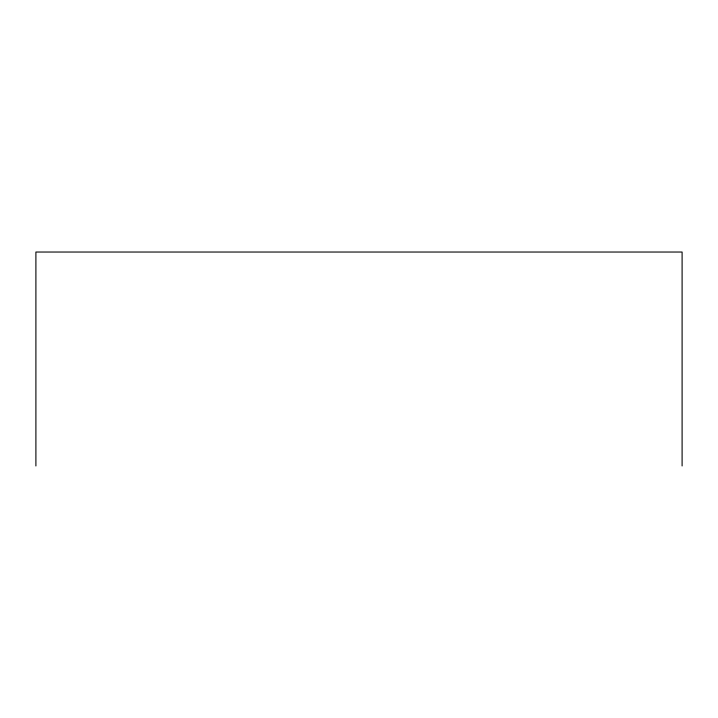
<?xml version="1.0" encoding="UTF-8"?>
<svg xmlns="http://www.w3.org/2000/svg" width="718" height="718" viewBox="0 0 718 718"><rect width="100%" height="100%" fill="white"/><g stroke="black" fill="none" stroke-linecap="round" stroke-linejoin="round"><path stroke-width="1.08" d="M682.1 465.964L682.1 252.036L35.9 252.036L35.9 465.964"/></g></svg>
